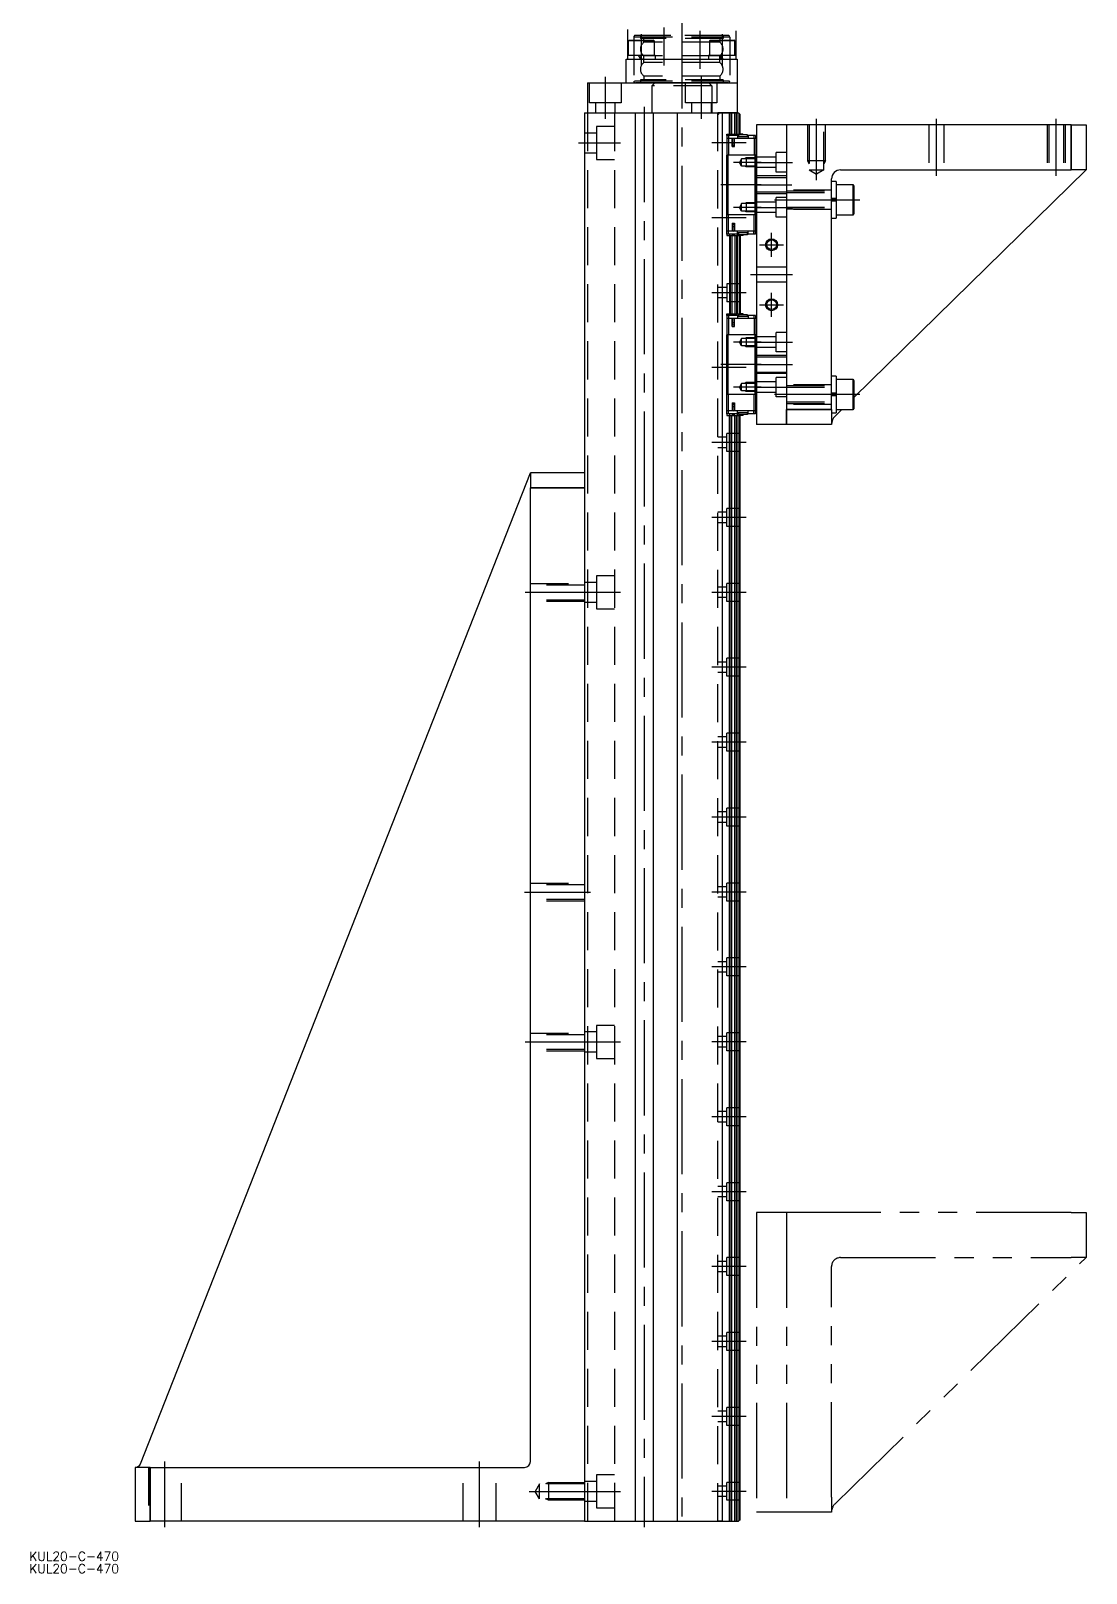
# Model space of a CAD drawing. Extents: x -35 to 525, y -17 to 783.
# Drawn here: x -35 to 318, y -17 to 497 of the extents above; entities that cross this region are included whole.
import ezdxf

# ---------------------------------------------------------------- set-up
doc = ezdxf.new("R2010")
doc.units = 0
for name, pattern in [('CENTER', [50.8, 31.75, -6.35, 6.35, -6.35]), ('DASHED', [19.05, 12.7, -6.35]), ('PHANTOM', [63.5, 31.75, -6.35, 6.35, -6.35, 6.35, -6.35])]:
    doc.linetypes.add(name, pattern=pattern)
doc.layers.get('0').update_dxf_attribs({"linetype": 'CONTINUOUS'})
doc.layers.add('CENTER', color=1, linetype='CENTER')
doc.styles.get("Standard").update_dxf_attribs({"font": 'txt.shx', "height": 3, "bigfont": 'bigfont.shx'})

msp = doc.modelspace()

# ---------------------------------------------------------------- linework, layer by layer
at = {"color": 7, "linetype": 'CONTINUOUS'}
for p, q in [((164.5, 489.3), (164.5, 497.9)), ((165, 494.3), (173, 494.3)), ((192, 494.3), (200, 494.3)), ((200.5, 497.4), (200.5, 489.3)), ((164.41, 489.3), (173.6, 489.3)), ((164.41, 489.3), (164.41, 488)), ((173.25, 494.05), (164.75, 494.05)), ((164.75, 489.3), (164.75, 494.05)), ((168.85, 488), (168.1, 489.3)), ((169.34, 488), (168.58, 489.3)), ((173.25, 494.05), (173.25, 489.3)), ((173.6, 489.3), (173.6, 488)), ((191.41, 489.3), (200.6, 489.3)), ((191.41, 489.3), (191.41, 488)), ((200.25, 494.05), (191.75, 494.05)), ((191.75, 494.05), (191.75, 489.3)), ((195.85, 488), (195.1, 489.3)), ((196.34, 488), (195.58, 489.3)), ((200.25, 489.3), (200.25, 494.05)), ((200.6, 489.3), (200.6, 488)), ((164, 488), (201, 488)), ((164, 480), (164, 488)), ((201, 488), (201, 480)), ((151, 480), (201, 480)), ((151, 480), (151, 470)), ((197.87, 480), (167.1, 480)), ((196.26, 480), (168.7, 480)), ((173.51, 480), (191.49, 480)), ((188.75, 480), (176.25, 480)), ((201, 480), (201, 470)), ((150, 470), (150, 0)), ((150, 470), (150, 0)), ((150, 470), (166.7, 470)), ((150, 470), (201.5, 470)), ((151, 470), (201, 470)), ((167, 470), (167, 0)), ((173, 470), (173, 0)), ((173.3, 470), (180, 470)), ((181, 470), (181, 0)), ((195, 470), (194.5, 470)), ((194.5, 470), (194.99, 470)), ((194.99, 470), (198.45, 470)), ((198.45, 470), (195, 470)), ((196, 470), (196, 0)), ((198.44, 462.95), (198.44, 470)), ((201.05, 470), (198.45, 470)), ((198.45, 470), (201, 470)), ((198.65, 462.95), (198.65, 470)), ((199.2, 462.95), (199.2, 470)), ((200.2, 462.95), (200.2, 470)), ((200.75, 462.95), (200.75, 470)), ((200.96, 462.95), (200.96, 470)), ((201, 470), (201.05, 470)), ((202, 469.5), (201.5, 470)), ((201.7, 462.95), (201.7, 469.8)), ((202, 462.95), (202, 469.5)), ((207.5, 466), (207.5, 366)), ((217.5, 466), (207.5, 466)), ((217.5, 466), (217.5, 366)), ((217.5, 466), (217.5, 371)), ((312.5, 466), (217.5, 466)), ((312.5, 451), (312.5, 466)), ((312.5, 466), (312.5, 451)), ((312.5, 466), (317.5, 466)), ((317.5, 466), (317.5, 451)), ((197.6, 462.45), (197.6, 462.95)), ((197.6, 462.95), (198.39, 462.95)), ((197.6, 462.45), (197.6, 461.45)), ((198.1, 462.45), (197.6, 462.45)), ((197.6, 461.45), (197.6, 455.95)), ((198.1, 461.45), (197.6, 461.45)), ((198.1, 462.45), (198.1, 461.45)), ((201.1, 462.45), (198.1, 462.45)), ((198.1, 461.45), (198.1, 455.95)), ((199.3, 461.45), (198.1, 461.45)), ((198.39, 462.45), (198.39, 462.95)), ((198.39, 462.95), (199.26, 462.95)), ((199.52, 462.45), (199.26, 462.95)), ((199.26, 462.95), (199.35, 462.95)), ((199.3, 458.75), (199.3, 461.45)), ((200.1, 461.45), (199.3, 461.45)), ((199.3, 460.65), (199.35, 460.65)), ((199.3, 460.19), (199.35, 460.19)), ((199.3, 458.75), (200.1, 458.75)), ((199.61, 462.45), (199.35, 462.95)), ((199.35, 462.95), (200.05, 462.95)), ((199.35, 461.1), (199.35, 460.05)), ((199.35, 460.05), (199.7, 460.05)), ((199.35, 460.05), (199.35, 459.25)), ((199.35, 459.25), (199.7, 459.25)), ((199.61, 462.45), (199.61, 462.45)), ((199.7, 460.05), (200.05, 460.05)), ((199.7, 459.25), (200.05, 459.25)), ((199.79, 462.45), (200.05, 462.95)), ((199.88, 462.45), (200.14, 462.95)), ((200.05, 462.95), (200.14, 462.95)), ((200.05, 460.05), (200.05, 461.1)), ((200.05, 460.65), (200.1, 460.65)), ((200.05, 460.19), (200.1, 460.19)), ((200.05, 459.25), (200.05, 460.05)), ((206.7, 461.45), (200.1, 461.45)), ((200.1, 458.75), (200.1, 461.45)), ((200.14, 462.95), (201.01, 462.95)), ((201.01, 462.45), (201.01, 462.95)), ((201.01, 462.95), (201.63, 462.95)), ((201.1, 462.45), (201.1, 461.45)), ((201.1, 462.45), (201.4, 462.45)), ((204.7, 462.05), (201.1, 462.05)), ((204.4, 462.65), (201.4, 462.65)), ((201.4, 462.65), (201.4, 462.05)), ((201.63, 462.95), (201.63, 462.65)), ((202.93, 462.95), (201.63, 462.95)), ((202.93, 462.95), (203.11, 462.65)), ((204.4, 462.05), (204.4, 462.65)), ((204.4, 462.45), (204.7, 462.45)), ((206.6, 462.45), (204.7, 462.45)), ((204.7, 462.45), (204.7, 461.45)), ((206.6, 462.45), (206.6, 461.45)), ((207.1, 462.45), (206.6, 462.45)), ((206.7, 461.45), (206.7, 455.95)), ((207.2, 461.45), (206.7, 461.45)), ((207.1, 462.45), (207.1, 461.45)), ((207.2, 461.45), (207.2, 455.95)), ((197.5, 436.05), (197.5, 455.95)), ((198, 455.95), (197.5, 455.95)), ((198, 436.05), (198, 455.95)), ((207, 455.95), (198, 455.95)), ((207, 436.05), (207, 455.95)), ((207.5, 455.95), (207, 455.95)), ((207.5, 436.05), (207.5, 455.95)), ((232.5, 371), (232.5, 448)), ((235.5, 451), (312.5, 451)), ((240, 375.03), (317.5, 451)), ((317.5, 451), (312.5, 451)), ((234, 447.11), (232.5, 447.11)), ((234, 447.11), (234, 441.49)), ((239.7, 446.01), (234, 446.01)), ((239.7, 441.46), (239.7, 446.01)), ((240, 445.71), (240, 441.44)), ((234, 441.49), (232.5, 441.49)), ((232.5, 441.25), (233.9, 441.25)), ((232.5, 440.78), (233.9, 440.78)), ((234, 440.54), (232.5, 440.54)), ((233.75, 440.78), (233.75, 441.25)), ((234, 441.41), (234, 441.49)), ((234, 441.46), (234, 440.54)), ((234, 440.62), (234, 440.54)), ((234, 440.54), (234, 434.91)), ((239.7, 436.01), (239.7, 441.46)), ((240, 441.44), (240, 436.31)), ((198, 436.05), (197.5, 436.05)), ((197.6, 430.55), (197.6, 436.05)), ((207, 436.05), (198, 436.05)), ((198.1, 430.55), (198.1, 436.05)), ((199.3, 433.25), (200.1, 433.25)), ((199.3, 433.25), (199.3, 430.55)), ((199.35, 432.75), (199.35, 431.95)), ((199.7, 432.75), (199.35, 432.75)), ((200.05, 432.75), (199.7, 432.75)), ((200.05, 431.95), (200.05, 432.75)), ((200.1, 433.25), (200.1, 430.55)), ((206.7, 430.55), (206.7, 436.05)), ((207.5, 436.05), (207, 436.05)), ((207.2, 430.55), (207.2, 436.05)), ((232.5, 434.91), (234, 434.91)), ((234, 436.01), (239.7, 436.01)), ((197.6, 429.55), (197.6, 430.55)), ((198.1, 430.55), (197.6, 430.55)), ((197.6, 429.55), (197.6, 429.05)), ((198.1, 429.55), (197.6, 429.55)), ((197.6, 429.05), (198.39, 429.05)), ((198.1, 429.55), (198.1, 430.55)), ((199.3, 430.55), (198.1, 430.55)), ((201.1, 429.55), (198.1, 429.55)), ((198.39, 429.55), (198.39, 429.05)), ((198.39, 429.05), (199.26, 429.05)), ((198.44, 429.05), (198.44, 402.95)), ((198.65, 429.05), (198.65, 402.95)), ((199.2, 429.05), (199.2, 402.95)), ((199.52, 429.55), (199.26, 429.05)), ((199.26, 429.05), (199.35, 429.05)), ((199.3, 431.81), (199.35, 431.81)), ((199.3, 431.35), (199.35, 431.35)), ((200.1, 430.55), (199.3, 430.55)), ((199.7, 431.95), (199.35, 431.95)), ((199.35, 431.95), (199.35, 430.9)), ((199.61, 429.55), (199.35, 429.05)), ((199.35, 429.05), (200.05, 429.05)), ((199.61, 429.55), (199.61, 429.55)), ((200.05, 431.95), (199.7, 431.95)), ((199.79, 429.55), (200.05, 429.05)), ((199.88, 429.55), (200.14, 429.05)), ((200.05, 430.9), (200.05, 431.95)), ((200.05, 431.81), (200.1, 431.81)), ((200.05, 431.35), (200.1, 431.35)), ((200.05, 429.05), (200.14, 429.05)), ((206.7, 430.55), (200.1, 430.55)), ((200.14, 429.05), (201.01, 429.05)), ((200.2, 429.05), (200.2, 402.95)), ((200.75, 429.05), (200.75, 402.95)), ((200.96, 429.05), (200.96, 402.95)), ((201.01, 429.55), (201.01, 429.05)), ((201.01, 429.05), (201.63, 429.05)), ((201.1, 429.55), (201.1, 430.55)), ((204.7, 429.95), (201.1, 429.95)), ((201.1, 429.55), (201.4, 429.55)), ((201.4, 429.95), (201.4, 429.35)), ((204.4, 429.35), (201.4, 429.35)), ((201.63, 429.05), (201.63, 429.35)), ((202.93, 429.05), (201.63, 429.05)), ((201.7, 429.05), (201.7, 402.95)), ((202, 429.05), (202, 402.95)), ((202.93, 429.05), (203.11, 429.35)), ((204.4, 429.35), (204.4, 429.95)), ((204.4, 429.55), (204.7, 429.55)), ((204.7, 429.55), (204.7, 430.55)), ((206.6, 429.55), (204.7, 429.55)), ((206.6, 429.55), (206.6, 430.55)), ((207.1, 429.55), (206.6, 429.55)), ((207.2, 430.55), (206.7, 430.55)), ((207.1, 429.55), (207.1, 430.55)), ((197.6, 402.95), (198.39, 402.95)), ((197.6, 402.45), (197.6, 402.95)), ((197.6, 402.45), (197.6, 401.45)), ((198.1, 402.45), (197.6, 402.45)), ((198.1, 402.45), (198.1, 401.45)), ((201.1, 402.45), (198.1, 402.45)), ((198.39, 402.95), (199.26, 402.95)), ((198.39, 402.45), (198.39, 402.95)), ((199.52, 402.45), (199.26, 402.95)), ((199.26, 402.95), (199.35, 402.95)), ((199.61, 402.45), (199.35, 402.95)), ((199.35, 402.95), (200.05, 402.95)), ((199.61, 402.45), (199.61, 402.45)), ((199.79, 402.45), (200.05, 402.95)), ((199.88, 402.45), (200.14, 402.95)), ((200.05, 402.95), (200.14, 402.95)), ((200.14, 402.95), (201.01, 402.95)), ((201.01, 402.95), (201.63, 402.95)), ((201.01, 402.45), (201.01, 402.95)), ((201.1, 402.45), (201.1, 401.45)), ((201.1, 402.45), (201.4, 402.45)), ((204.7, 402.05), (201.1, 402.05)), ((204.4, 402.65), (201.4, 402.65)), ((201.4, 402.65), (201.4, 402.05)), ((201.63, 402.95), (201.63, 402.65)), ((202.93, 402.95), (201.63, 402.95)), ((202.93, 402.95), (203.11, 402.65)), ((204.4, 402.05), (204.4, 402.65)), ((204.4, 402.45), (204.7, 402.45)), ((206.6, 402.45), (204.7, 402.45)), ((204.7, 402.45), (204.7, 401.45)), ((206.6, 402.45), (206.6, 401.45)), ((207.1, 402.45), (206.6, 402.45)), ((207.1, 402.45), (207.1, 401.45)), ((197.6, 401.45), (197.6, 395.95)), ((198.1, 401.45), (197.6, 401.45)), ((198.1, 401.45), (198.1, 395.95)), ((199.3, 401.45), (198.1, 401.45)), ((200.1, 401.45), (199.3, 401.45)), ((199.3, 398.75), (199.3, 401.45)), ((199.3, 400.65), (199.35, 400.65)), ((199.3, 400.19), (199.35, 400.19)), ((199.3, 398.75), (200.1, 398.75)), ((199.35, 401.1), (199.35, 400.05)), ((199.35, 400.05), (199.7, 400.05)), ((199.35, 400.05), (199.35, 399.25)), ((199.35, 399.25), (199.7, 399.25)), ((199.7, 400.05), (200.05, 400.05)), ((199.7, 399.25), (200.05, 399.25)), ((200.05, 400.05), (200.05, 401.1)), ((200.05, 400.65), (200.1, 400.65)), ((200.05, 400.19), (200.1, 400.19)), ((200.05, 399.25), (200.05, 400.05)), ((206.7, 401.45), (200.1, 401.45)), ((200.1, 398.75), (200.1, 401.45)), ((206.7, 401.45), (206.7, 395.95)), ((207.2, 401.45), (206.7, 401.45)), ((207.2, 401.45), (207.2, 395.95)), ((197.5, 376.05), (197.5, 395.95)), ((198, 395.95), (197.5, 395.95)), ((198, 376.05), (198, 395.95)), ((207, 395.95), (198, 395.95)), ((207, 376.05), (207, 395.95)), ((207.5, 395.95), (207, 395.95)), ((207.5, 376.05), (207.5, 395.95)), ((234, 382.11), (232.5, 382.11)), ((234, 382.11), (234, 376.49)), ((239.7, 381.01), (234, 381.01)), ((239.7, 376.46), (239.7, 381.01)), ((198, 376.05), (197.5, 376.05)), ((197.6, 370.55), (197.6, 376.05)), ((207, 376.05), (198, 376.05)), ((198.1, 370.55), (198.1, 376.05)), ((206.7, 370.55), (206.7, 376.05)), ((207.5, 376.05), (207, 376.05)), ((207.2, 370.55), (207.2, 376.05)), ((234, 376.49), (232.5, 376.49)), ((232.5, 376.25), (233.9, 376.25)), ((232.5, 375.78), (233.9, 375.78)), ((233.75, 375.78), (233.75, 376.25)), ((234, 376.41), (234, 376.49)), ((234, 376.46), (234, 375.54)), ((239.7, 371.01), (239.7, 376.46)), ((240, 380.71), (240, 376.44)), ((240, 376.44), (240, 371.31)), ((199.3, 373.25), (199.3, 370.55)), ((199.3, 373.25), (200.1, 373.25)), ((199.3, 371.81), (199.35, 371.81)), ((199.3, 371.35), (199.35, 371.35)), ((199.7, 372.75), (199.35, 372.75)), ((199.35, 372.75), (199.35, 371.95)), ((199.7, 371.95), (199.35, 371.95)), ((199.35, 371.95), (199.35, 370.9)), ((200.05, 372.75), (199.7, 372.75)), ((200.05, 371.95), (199.7, 371.95)), ((200.05, 371.95), (200.05, 372.75)), ((200.05, 370.9), (200.05, 371.95)), ((200.05, 371.81), (200.1, 371.81)), ((200.05, 371.35), (200.1, 371.35)), ((200.1, 373.25), (200.1, 370.55)), ((217.5, 366), (217.5, 371)), ((217.5, 371), (232.5, 371)), ((232.5, 371), (217.5, 371)), ((234, 375.54), (232.5, 375.54)), ((232.5, 371), (232.5, 366)), ((233.7, 368.86), (235.9, 371.01)), ((234, 375.62), (234, 375.54)), ((234, 375.54), (234, 369.91)), ((234, 371.01), (239.7, 371.01)), ((198.1, 370.55), (197.6, 370.55)), ((197.6, 369.55), (197.6, 370.55)), ((198.1, 369.55), (197.6, 369.55)), ((197.6, 369.55), (197.6, 369.05)), ((197.6, 369.05), (198.39, 369.05)), ((199.3, 370.55), (198.1, 370.55)), ((198.1, 369.55), (198.1, 370.55)), ((201.1, 369.55), (198.1, 369.55)), ((198.39, 369.55), (198.39, 369.05)), ((198.39, 369.05), (199.26, 369.05)), ((198.44, 0), (198.44, 369.05)), ((198.65, 0), (198.65, 369.05)), ((199.2, 0), (199.2, 369.05)), ((199.52, 369.55), (199.26, 369.05)), ((199.26, 369.05), (199.35, 369.05)), ((200.1, 370.55), (199.3, 370.55)), ((199.61, 369.55), (199.35, 369.05)), ((199.35, 369.05), (200.05, 369.05)), ((199.61, 369.55), (199.61, 369.55)), ((199.79, 369.55), (200.05, 369.05)), ((199.88, 369.55), (200.14, 369.05)), ((200.05, 369.05), (200.14, 369.05)), ((206.7, 370.55), (200.1, 370.55)), ((200.14, 369.05), (201.01, 369.05)), ((200.2, 0), (200.2, 369.05)), ((200.75, 0), (200.75, 369.05)), ((200.96, 0), (200.96, 369.05)), ((201.01, 369.55), (201.01, 369.05)), ((201.01, 369.05), (201.63, 369.05)), ((201.1, 369.55), (201.1, 370.55)), ((204.7, 369.95), (201.1, 369.95)), ((201.1, 369.55), (201.4, 369.55)), ((201.4, 369.95), (201.4, 369.35)), ((204.4, 369.35), (201.4, 369.35)), ((201.63, 369.05), (201.63, 369.35)), ((202.93, 369.05), (201.63, 369.05)), ((201.7, 0.2), (201.7, 369.05)), ((202, 0.5), (202, 369.05)), ((202.93, 369.05), (203.11, 369.35)), ((204.4, 369.35), (204.4, 369.95)), ((204.4, 369.55), (204.7, 369.55)), ((204.7, 369.55), (204.7, 370.55)), ((206.6, 369.55), (204.7, 369.55)), ((206.6, 369.55), (206.6, 370.55)), ((207.1, 369.55), (206.6, 369.55)), ((207.2, 370.55), (206.7, 370.55)), ((207.1, 369.55), (207.1, 370.55)), ((217.5, 366), (207.5, 366)), ((232.5, 366), (217.5, 366)), ((232.5, 369.91), (234, 369.91)), ((1.86, 19.19), (132, 349.92)), ((150, 349.92), (132, 349.92)), ((132, 349.92), (132, 344.92)), ((132, 19.92), (132, 344.92)), ((132, 344.92), (150, 344.92)), ((150, 344.92), (132, 344.92)), ((0, 18), (0, 0)), ((5, 18), (0, 18)), ((5, 18), (130, 18)), ((5, 18), (5, 0)), ((5, 0), (5, 18)), ((202, 0.5), (201.5, 0)), ((0, 0), (5, 0)), ((150, 0), (5, 0)), ((150, 0), (201.5, 0))]:
    msp.add_line(p, q, dxfattribs=at)
at = {"color": 3, "linetype": 'DASHED'}
for p, q in [((166.5, 495.3), (166.5, 480.6)), ((198.48, 495.3), (166.52, 495.3)), ((197.87, 495.9), (167.1, 495.9)), ((196.26, 495.9), (168.7, 495.9)), ((168.7, 495.9), (168.7, 494.84)), ((196.3, 494.84), (168.7, 494.84)), ((169.82, 493.57), (169.82, 494.84)), ((176.5, 498.5), (176.5, 480.3)), ((188.5, 497.4), (188.5, 480.3)), ((195.18, 494.84), (195.18, 493.57)), ((196.3, 495.9), (196.3, 494.84)), ((198.5, 495.3), (198.5, 480.6)), ((195.18, 493.57), (169.82, 493.57)), ((195.18, 489.09), (169.82, 489.09)), ((169.82, 486.81), (169.82, 489.09)), ((195.18, 486.81), (195.18, 489.09)), ((195.18, 486.81), (169.82, 486.81)), ((151.75, 473.4), (151.75, 480)), ((162.25, 480), (162.25, 473.4)), ((198.48, 480.6), (166.52, 480.6)), ((196.3, 481.06), (168.7, 481.06)), ((168.7, 481.06), (168.7, 480)), ((195.18, 482.33), (169.82, 482.33)), ((169.82, 482.33), (169.82, 481.06)), ((173.5, 480), (172.5, 479)), ((192.5, 479), (172.5, 479)), ((172.5, 479), (172.5, 470)), ((183.75, 473.4), (183.75, 480)), ((192.5, 479), (191.5, 480)), ((192.5, 479), (192.5, 470)), ((194.25, 480), (194.25, 473.4)), ((195.18, 482.33), (195.18, 481.06)), ((196.3, 481.06), (196.3, 480)), ((151, 470), (151, 0)), ((162.25, 473.4), (151.75, 473.4)), ((153.7, 473.4), (153.7, 470)), ((160, 470), (160, 0)), ((160.3, 470), (160.3, 473.4)), ((194.25, 473.4), (183.75, 473.4)), ((185.7, 473.4), (185.7, 470)), ((192.3, 473.4), (192.3, 470)), ((194.5, 0), (194.5, 470)), ((195, 470), (194.5, 469.5)), ((196, 470), (195, 470)), ((154, 463.3), (150, 463.3)), ((160, 465.5), (154, 465.5)), ((154, 465.5), (154, 456.7)), ((224.5, 466), (224.5, 454)), ((225.04, 466), (225.04, 451)), ((229.96, 451), (229.96, 466)), ((230.5, 454), (230.5, 466)), ((265, 466), (265, 451)), ((270, 466), (270, 451)), ((304.5, 466), (304.5, 451)), ((305.04, 466), (305.04, 451)), ((309.96, 466), (309.96, 451)), ((310.5, 466), (310.5, 451)), ((150, 456.7), (154, 456.7)), ((154, 456.7), (154, 454.5)), ((154, 454.5), (160, 454.5)), ((202.5, 454.73), (201.79, 453.5)), ((202.5, 452.27), (201.79, 453.5)), ((207.5, 454.73), (202.5, 454.73)), ((202.5, 452.27), (202.5, 454.73)), ((204, 455), (203.53, 454.73)), ((207.5, 455), (204, 455)), ((204, 455), (204, 452)), ((214, 455.25), (207.5, 455.25)), ((214, 450.25), (214, 456.75)), ((217.5, 456.75), (214, 456.75)), ((230.5, 454), (224.5, 454)), ((224.5, 454), (225.04, 453.06)), ((230.5, 454), (229.96, 453.06)), ((207.5, 452.27), (202.5, 452.27)), ((204, 452), (203.53, 452.27)), ((207.5, 452), (204, 452)), ((214, 451.75), (207.5, 451.75)), ((217.5, 449), (207.5, 449)), ((207.5, 448.46), (217.5, 448.46)), ((217.5, 450.25), (214, 450.25)), ((225.04, 451), (229.96, 451)), ((225.04, 451), (227.5, 449.58)), ((229.96, 451), (227.5, 449.58)), ((217.5, 443.54), (207.5, 443.54)), ((217.5, 443), (207.5, 443)), ((232.5, 444.25), (217.5, 444.25)), ((217.5, 444), (232.5, 444)), ((217.5, 443.46), (232.5, 443.46)), ((202.5, 439.73), (201.79, 438.5)), ((202.5, 437.27), (201.79, 438.5)), ((207.5, 439.73), (202.5, 439.73)), ((202.5, 437.27), (202.5, 439.73)), ((204, 440), (203.53, 439.73)), ((207.5, 440), (204, 440)), ((204, 440), (204, 437)), ((214, 440.25), (207.5, 440.25)), ((214, 435.25), (214, 441.75)), ((217.5, 441.75), (214, 441.75)), ((217.5, 438.54), (232.5, 438.54)), ((217.5, 438), (232.5, 438)), ((232.5, 437.75), (217.5, 437.75)), ((207.5, 437.27), (202.5, 437.27)), ((204, 437), (203.53, 437.27)), ((207.5, 437), (204, 437)), ((214, 436.75), (207.5, 436.75)), ((217.5, 435.25), (214, 435.25)), ((217.5, 418.5), (207.5, 418.5)), ((202, 413), (197.5, 413)), ((197.5, 413), (197.5, 407)), ((217.5, 413.5), (207.5, 413.5)), ((197.5, 411.75), (194.5, 411.75)), ((197.5, 408.25), (194.5, 408.25)), ((202, 407), (197.5, 407)), ((217.5, 396.75), (214, 396.75)), ((214, 390.25), (214, 396.75)), ((202.5, 394.73), (201.79, 393.5)), ((202.5, 392.27), (201.79, 393.5)), ((207.5, 394.73), (202.5, 394.73)), ((202.5, 392.27), (202.5, 394.73)), ((207.5, 392.27), (202.5, 392.27)), ((204, 395), (203.53, 394.73)), ((204, 392), (203.53, 392.27)), ((207.5, 395), (204, 395)), ((204, 395), (204, 392)), ((207.5, 392), (204, 392)), ((214, 395.25), (207.5, 395.25)), ((214, 391.75), (207.5, 391.75)), ((217.5, 389), (207.5, 389)), ((217.5, 388.46), (207.5, 388.46)), ((217.5, 390.25), (214, 390.25)), ((207.5, 383.54), (217.5, 383.54)), ((217.5, 383), (207.5, 383)), ((214, 375.25), (214, 381.75)), ((217.5, 381.75), (214, 381.75)), ((202.5, 379.73), (201.79, 378.5)), ((202.5, 377.27), (201.79, 378.5)), ((207.5, 379.73), (202.5, 379.73)), ((202.5, 377.27), (202.5, 379.73)), ((207.5, 377.27), (202.5, 377.27)), ((204, 380), (203.53, 379.73)), ((204, 377), (203.53, 377.27)), ((207.5, 380), (204, 380)), ((204, 380), (204, 377)), ((207.5, 377), (204, 377)), ((214, 380.25), (207.5, 380.25)), ((214, 376.75), (207.5, 376.75)), ((232.5, 379.25), (217.5, 379.25)), ((217.5, 379), (232.5, 379)), ((217.5, 378.46), (232.5, 378.46)), ((217.5, 375.25), (214, 375.25)), ((217.5, 373.54), (232.5, 373.54)), ((217.5, 373), (232.5, 373)), ((232.5, 372.75), (217.5, 372.75)), ((197.5, 361.75), (194.5, 361.75)), ((202, 363), (197.5, 363)), ((197.5, 357), (197.5, 363)), ((197.5, 358.25), (194.5, 358.25)), ((202, 357), (197.5, 357)), ((197.5, 336.75), (194.5, 336.75)), ((202, 338), (197.5, 338)), ((197.5, 332), (197.5, 338)), ((197.5, 333.25), (194.5, 333.25)), ((202, 332), (197.5, 332)), ((160, 315.5), (154, 315.5)), ((154, 315.5), (154, 304.5)), ((132, 312.92), (150, 312.92)), ((150, 312.38), (132, 312.38)), ((154, 313.3), (150, 313.3)), ((197.5, 311.75), (194.5, 311.75)), ((202, 313), (197.5, 313)), ((197.5, 307), (197.5, 313)), ((150, 307.46), (132, 307.46)), ((150, 306.92), (132, 306.92)), ((150, 306.7), (154, 306.7)), ((154, 304.5), (160, 304.5)), ((197.5, 308.25), (194.5, 308.25)), ((202, 307), (197.5, 307)), ((197.5, 286.75), (194.5, 286.75)), ((197.5, 283.25), (194.5, 283.25)), ((202, 288), (197.5, 288)), ((197.5, 282), (197.5, 288)), ((202, 282), (197.5, 282)), ((202, 263), (197.5, 263)), ((197.5, 257), (197.5, 263)), ((197.5, 261.75), (194.5, 261.75)), ((197.5, 258.25), (194.5, 258.25)), ((202, 257), (197.5, 257)), ((197.5, 232), (197.5, 238)), ((202, 238), (197.5, 238)), ((197.5, 236.75), (194.5, 236.75)), ((197.5, 233.25), (194.5, 233.25)), ((202, 232), (197.5, 232)), ((132, 212.92), (150, 212.92)), ((150, 212.38), (132, 212.38)), ((197.5, 211.75), (194.5, 211.75)), ((197.5, 207), (197.5, 213)), ((202, 213), (197.5, 213)), ((150, 207.46), (132, 207.46)), ((150, 206.92), (132, 206.92)), ((197.5, 208.25), (194.5, 208.25)), ((202, 207), (197.5, 207)), ((197.5, 186.75), (194.5, 186.75)), ((202, 188), (197.5, 188)), ((197.5, 182), (197.5, 188)), ((197.5, 183.25), (194.5, 183.25)), ((202, 182), (197.5, 182)), ((160, 165.5), (154, 165.5)), ((154, 165.5), (154, 154.5)), ((132, 162.92), (150, 162.92)), ((150, 162.38), (132, 162.38)), ((154, 163.3), (150, 163.3)), ((197.5, 161.75), (194.5, 161.75)), ((202, 163), (197.5, 163)), ((197.5, 157), (197.5, 163)), ((150, 157.46), (132, 157.46)), ((150, 156.92), (132, 156.92)), ((150, 156.7), (154, 156.7)), ((154, 154.5), (160, 154.5)), ((197.5, 158.25), (194.5, 158.25)), ((202, 157), (197.5, 157)), ((197.5, 136.75), (194.5, 136.75)), ((197.5, 132), (197.5, 138)), ((202, 138), (197.5, 138)), ((197.5, 133.25), (194.5, 133.25)), ((202, 132), (197.5, 132)), ((197.5, 111.75), (194.5, 111.75)), ((197.5, 108.25), (194.5, 108.25)), ((197.5, 107), (197.5, 113)), ((202, 113), (197.5, 113)), ((202, 107), (197.5, 107)), ((197.5, 82), (197.5, 88)), ((202, 88), (197.5, 88)), ((197.5, 86.75), (194.5, 86.75)), ((197.5, 83.25), (194.5, 83.25)), ((202, 82), (197.5, 82)), ((197.5, 57), (197.5, 63)), ((202, 63), (197.5, 63)), ((197.5, 61.75), (194.5, 61.75)), ((197.5, 58.25), (194.5, 58.25)), ((202, 57), (197.5, 57)), ((197.5, 36.75), (194.5, 36.75)), ((202, 38), (197.5, 38)), ((197.5, 32), (197.5, 38)), ((197.5, 33.25), (194.5, 33.25)), ((202, 32), (197.5, 32)), ((4.5, 18), (4.5, 0)), ((15.5, 0), (15.5, 18)), ((109.5, 0), (109.5, 18)), ((120.5, 0), (120.5, 18)), ((160, 15.5), (154, 15.5)), ((154, 15.5), (154, 6.7)), ((135, 12.46), (133.58, 10)), ((150, 12.46), (135, 12.46)), ((135, 7.54), (135, 12.46)), ((138, 13), (137.06, 12.46)), ((138, 13), (150, 13)), ((138, 13), (138, 7)), ((154, 13.3), (150, 13.3)), ((197.5, 11.75), (194.5, 11.75)), ((202, 13), (197.5, 13)), ((197.5, 7), (197.5, 13)), ((135, 7.54), (133.58, 10)), ((150, 7.54), (135, 7.54)), ((138, 7), (137.06, 7.54)), ((150, 7), (138, 7)), ((150, 6.7), (154, 6.7)), ((154, 6.7), (154, 4.5)), ((197.5, 8.25), (194.5, 8.25)), ((202, 7), (197.5, 7)), ((154, 4.5), (160, 4.5)), ((196, 0), (194.5, 0))]:
    msp.add_line(p, q, dxfattribs=at)
at = {"color": 3, "linetype": 'PHANTOM'}
for p, q in [((207.5, 103), (207.5, 3)), ((217.5, 103), (207.5, 103)), ((217.5, 103), (217.5, 8)), ((217.5, 103), (217.5, 3)), ((312.5, 103), (217.5, 103)), ((312.5, 103), (317.5, 103)), ((317.5, 103), (317.5, 88)), ((233.7, 5.86), (317.5, 88)), ((235.5, 88), (312.5, 88)), ((317.5, 88), (312.5, 88)), ((232.5, 8), (232.5, 85)), ((232.5, 8), (232.5, 3)), ((217.5, 3), (207.5, 3)), ((232.5, 3), (217.5, 3))]:
    msp.add_line(p, q, dxfattribs=at)
at = {"color": 3, "linetype": 'CONTINUOUS'}
for centre in [(212.5, 426), (212.5, 406)]:
    msp.add_circle(centre, 2, dxfattribs=at)
at = {"color": 7, "linetype": 'CONTINUOUS'}
for centre in [(212.5, 426), (212.5, 406)]:
    msp.add_circle(centre, 1.62, dxfattribs=at)
for centre, radius, start, end in [((165, 494.05), 0.25, 90, 180), ((173, 494.05), 0.25, 0, 90), ((192, 494.05), 0.25, 90, 180), ((200, 494.05), 0.25, 0, 90), ((199.7, 461.1), 0.35, 90, 180), ((199.7, 461.1), 0.35, 0, 90), ((235.5, 448), 3, 90, 180), ((239.7, 445.71), 0.3, 0, 90), ((239.7, 436.31), 0.3, 270, 0), ((199.7, 430.9), 0.35, 180, 270), ((199.7, 430.9), 0.35, 270, 0), ((199.7, 401.1), 0.35, 90, 180), ((199.7, 401.1), 0.35, 0, 90), ((239.7, 380.71), 0.3, 0, 90), ((199.7, 370.9), 0.35, 180, 270), ((199.7, 370.9), 0.35, 270, 0), ((239.7, 371.31), 0.3, 270, 0), ((236.5, 366), 4, 134.428, 180), ((0, 20), 2, 270, 338.521), ((130, 20), 2, 270, 0)]:
    msp.add_arc(centre, radius, start, end, dxfattribs=at)
at = {"color": 3, "linetype": 'DASHED'}
for centre, radius, start, end in [((167.1, 495.3), 0.6, 90, 180), ((197.9, 495.3), 0.6, 360, 90), ((171.5, 491.33), 2.8, 126.8699, 233.1301), ((193.5, 491.33), 2.8, 306.8699, 53.1301), ((171.5, 484.57), 2.8, 126.8699, 233.1301), ((193.5, 484.57), 2.8, 306.8699, 53.1301), ((167.1, 480.6), 0.6, 180, 270), ((176.2, 480.3), 0.3, 270, 0), ((188.8, 480.3), 0.3, 180, 270), ((197.9, 480.6), 0.6, 270, 0)]:
    msp.add_arc(centre, radius, start, end, dxfattribs=at)
at = {"color": 3, "linetype": 'PHANTOM'}
for centre, radius, start in [((235.5, 85), 3, 90), ((236.5, 3), 4, 134.428)]:
    msp.add_arc(centre, radius, start, 180, dxfattribs=at)
at = {"layer": 'CENTER', "color": 1, "linetype": 'CENTER'}
for p, q in [((182.5, 554), (182.5, -2)), ((169, 496.3), (169, 486)), ((196, 496.3), (196, 486)), ((157, 468), (157, 482)), ((189, 482), (189, 468)), ((170, 472), (170, -2)), ((227.5, 447.58), (227.5, 468)), ((267.5, 449), (267.5, 468)), ((307.5, 449), (307.5, 468)), ((148, 460), (162, 460)), ((204, 460), (192.5, 460)), ((209, 453.5), (199.79, 453.5)), ((207.5, 453.5), (219.5, 453.5)), ((209, 446), (195.5, 446)), ((207.5, 446), (219.25, 446)), ((209, 438.5), (199.79, 438.5)), ((207.5, 438.5), (219.5, 438.5)), ((213.5, 441), (242, 441)), ((204, 435), (192.5, 435)), ((212.5, 422), (212.5, 430)), ((208.5, 426), (216.5, 426)), ((219.5, 416), (205.5, 416)), ((204, 410), (192.5, 410)), ((212.5, 402), (212.5, 410)), ((208.5, 406), (216.5, 406)), ((209, 393.5), (199.79, 393.5)), ((207.5, 393.5), (219.5, 393.5)), ((204, 385), (192.5, 385)), ((209, 386), (195.5, 386)), ((207.5, 386), (219.5, 386)), ((209, 378.5), (199.79, 378.5)), ((207.5, 378.5), (219.5, 378.5)), ((242, 376), (213.5, 376)), ((204, 360), (192.5, 360)), ((204, 335), (192.5, 335)), ((162, 309.92), (130, 309.92)), ((204, 310), (192.5, 310)), ((204, 285), (192.5, 285)), ((204, 260), (192.5, 260)), ((204, 235), (192.5, 235)), ((130, 210), (152, 210)), ((204, 210), (192.5, 210)), ((204, 185), (192.5, 185)), ((162, 159.92), (130, 159.92)), ((204, 160), (192.5, 160)), ((204, 135), (192.5, 135)), ((204, 110), (192.5, 110)), ((204, 85), (192.5, 85)), ((204, 60), (192.5, 60)), ((204, 35), (192.5, 35)), ((10, -2), (10, 20)), ((115, -2), (115, 20)), ((131.58, 10), (162, 10)), ((204, 10), (192.5, 10))]:
    msp.add_line(p, q, dxfattribs=at)

# ---------------------------------------------------------------- texts
at = {"color": 7, "linetype": 'CONTINUOUS'}
for p in [(-35.3, -13.18), (-35.3, -17.3)]:
    msp.add_text('KUL20-C-470', height=3, dxfattribs=at).set_placement(p)

doc.saveas('drawing.dxf')
